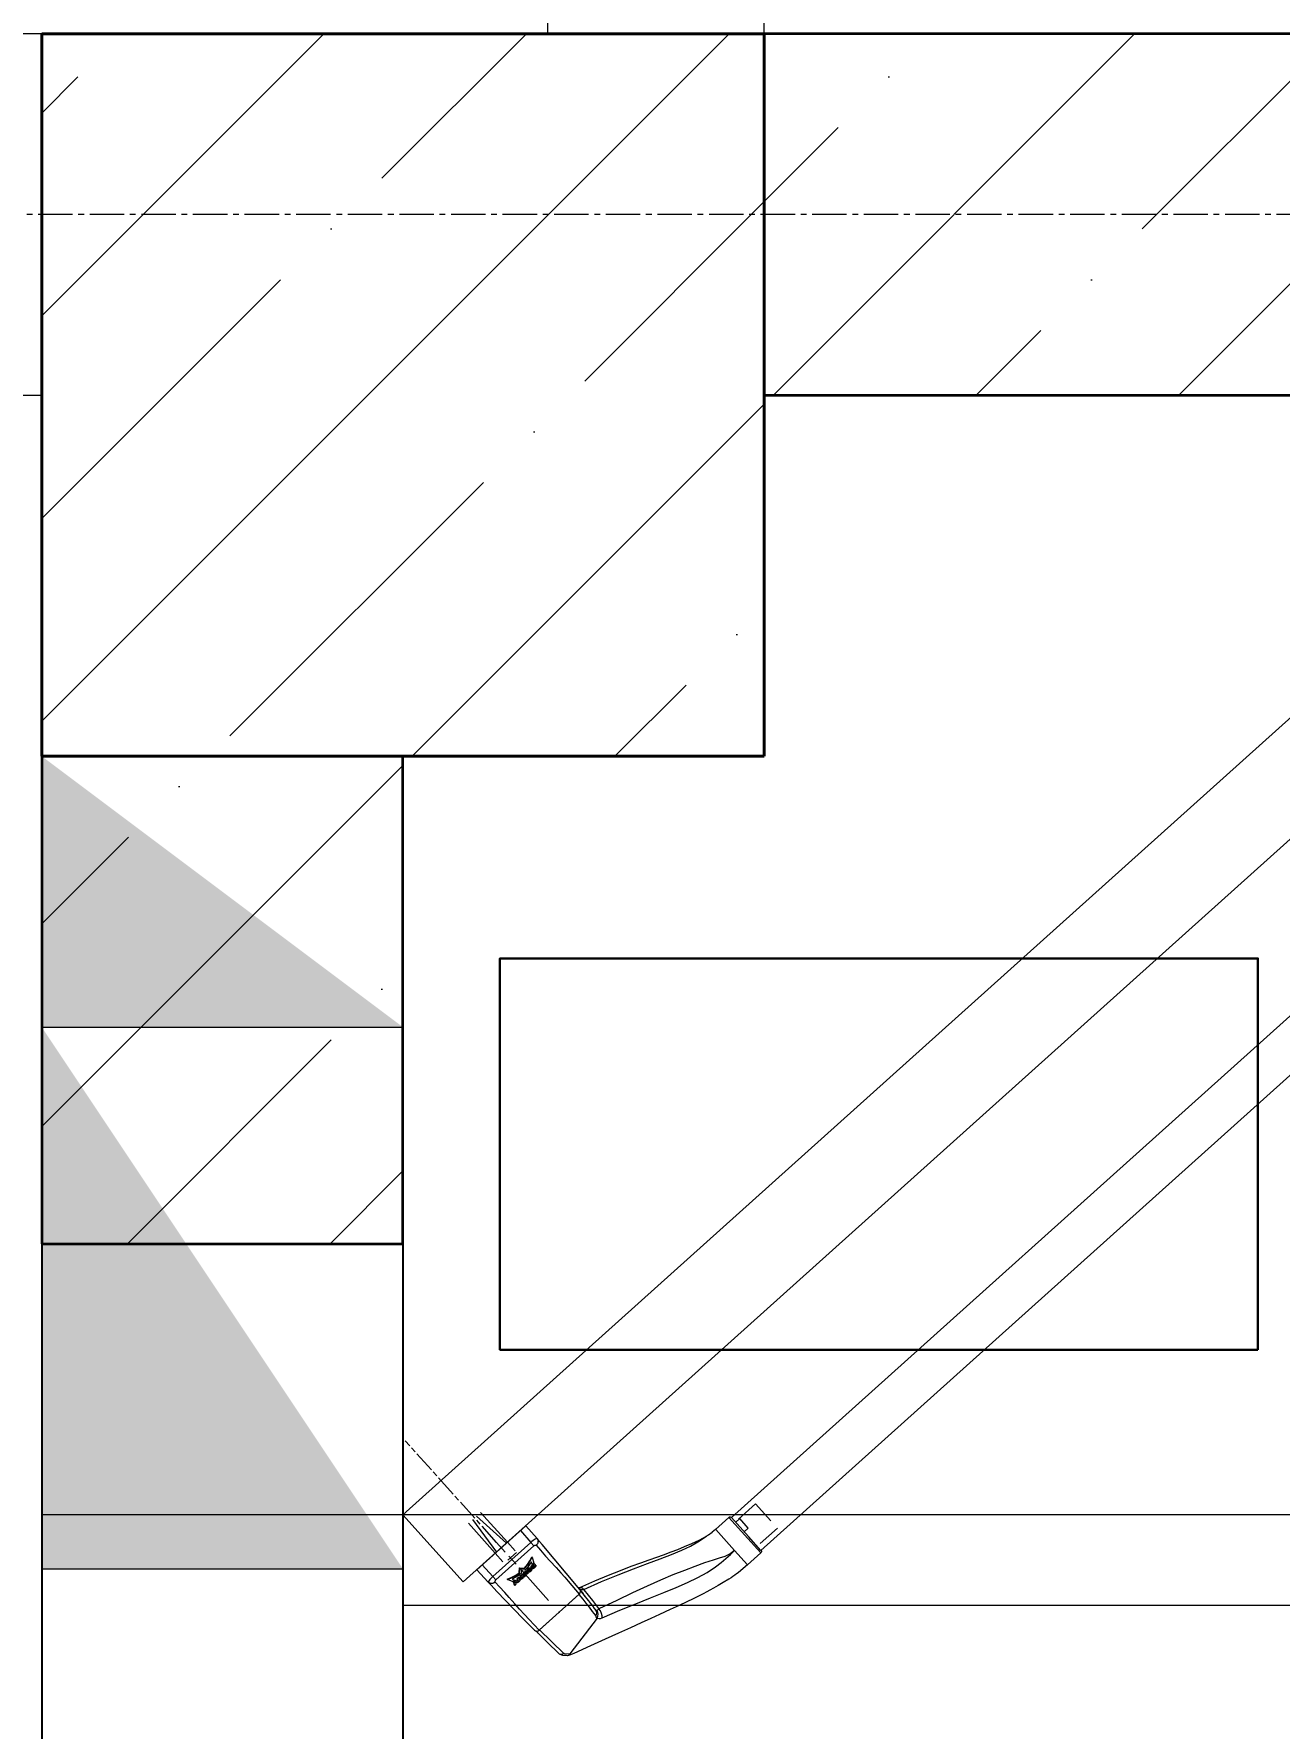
# Model space of a CAD drawing. Header units: millimetres. Extents: x -231292 to 573618, y -153144 to 564035.
# Drawn here: x 112424 to 113114, y 441564 to 442502 of the extents above; entities that cross this region are included whole.
import ezdxf
from ezdxf import colors
from ezdxf.entities.mleader import LeaderData, LeaderLine
from ezdxf.math import Vec2, Vec3

# ---------------------------------------------------------------- set-up
doc = ezdxf.new("R2010")
doc.units = ezdxf.units.MM
for name, pattern in [('CENTER2', [28.575, 19.05, -3.175, 3.175, -3.175]), ('CENTERLINE', [30, 12, -1.5, 3, -1.5, 12]), ('HIDDEN', [9.525, 6.35, -3.175]), ('HIDDEN2', [4.7625, 3.175, -1.5875])]:
    doc.linetypes.add(name, pattern=pattern)
doc.layers.get('0').update_dxf_attribs({"color": 250})
for name, color, linetype, lineweight in [('АР_Двери_витраж', 250, 'Continuous', 9), ('АР_Двери_внутренние_антипаника', 250, 'Continuous', 0), ('АР_Колонны', 250, 'Continuous', 35), ('АР_Стены ЖБ', 250, 'Continuous', 35), ('АР_Стены кирпич', 250, 'Continuous', 20), ('АР_Стены ПЕНОблок', 250, 'Continuous', 20), ('АР_Штриховка', 250, 'Continuous', 0), ('Витражные конструкции', 252, 'Continuous', 15), ('ОВ_Отопление', 250, 'Continuous', 0), ('РД_Оси_100', 250, 'Continuous', 0), ('СС_Отверстия', 250, 'Continuous', 9)]:
    doc.layers.add(name, color=color, linetype=linetype, lineweight=lineweight)
doc.layers.add('АР_Делит', color=250, linetype='Continuous', lineweight=0, plot=False)
doc.layers.add('МАГНИТЫ', color=7, linetype='Continuous', lineweight=30, true_color=0xd100d1)
doc.layers.add('РД_Витраж_вн', color=250, linetype='Continuous')
doc.styles.add('style1', font='ARIALN.TTF')

# ---------------------------------------------------------------- blocks, each defined once
blk = doc.blocks.new('_DotSmall')
at = {"color": 0, "linetype": 'ByBlock', "const_width": 0.5}
blk.add_lwpolyline([(-0.0625, 0, 1), (0.0625, 0, 1)], format="xyb", close=True, dxfattribs=at)
blk = doc.blocks.new('UUNEW01NEW00')
at = {"layer": 'АР_Двери_внутренние_антипаника', "color": 40, "linetype": 'Continuous'}
for p, q in [((-9.12, 23.97), (9.12, 23.97)), ((-9.07, 19.28), (-9.12, 23.97)), ((9.12, 23.97), (9.07, 19.28)), ((-9.05, 18.23), (-9.07, 19.28)), ((-9.03, 17.12), (-9.05, 18.23)), ((-8.45, 1.55), (-9.03, 17.12)), ((-8.8, 1.31), (-13.17, -0.12)), ((-8.45, 1.55), (-8.8, 1.31)), ((8.32, 0.49), (8.04, -3.92)), ((-23.32, -3.88), (-25.93, -4.93)), ((-20.37, -2.73), (-23.32, -3.88)), ((-17.01, -1.48), (-20.37, -2.73)), ((-13.17, -0.12), (-17.01, -1.48)), ((8.04, -3.92), (7.71, -8.57)), ((-36.07, -9.02), (-37.96, -9.71)), ((-34.25, -8.32), (-36.07, -9.02)), ((-32.12, -7.47), (-34.25, -8.32)), ((-30.3, -6.72), (-32.12, -7.47)), ((-28.24, -5.88), (-30.3, -6.72)), ((-25.93, -4.93), (-28.24, -5.88)), ((7.29, -9.64), (7.62, -8.87)), ((7.62, -8.87), (7.67, -8.72)), ((7.67, -8.72), (7.71, -8.57)), ((-53, -19.47), (-53, -12.36)), ((-47.5, -11.86), (-52.5, -11.86)), ((-47.5, -11.87), (-46.28, -11.81)), ((-45.08, -11.67), (-46.28, -11.81)), ((-44.35, -11.54), (-45.08, -11.67)), ((-42.2, -11.05), (-44.43, -11.56)), ((-40.03, -10.41), (-42.2, -11.05)), ((-37.96, -9.71), (-40.03, -10.41)), ((-4.47, -14.09), (-0.17, -12.73)), ((-0.17, -12.73), (4.59, -11.21)), ((4.59, -11.21), (5.55, -10.9)), ((5.55, -10.9), (6.38, -10.48)), ((6.38, -10.48), (7.29, -9.64)), ((-20.24, -19.06), (-17.73, -18.28)), ((-17.73, -18.28), (-14.92, -17.4)), ((-14.92, -17.4), (-11.81, -16.42)), ((-11.81, -16.42), (-8.33, -15.32)), ((-8.33, -15.32), (-4.47, -14.09)), ((-53, -24.6), (-53, -19.47)), ((-36.23, -23.62), (-35.09, -23.34)), ((-35.09, -23.34), (-34.16, -23.11)), ((-34.16, -23.11), (-33.06, -22.83)), ((-33.06, -22.83), (-31.67, -22.45)), ((-31.67, -22.45), (-30.09, -22.01)), ((-30.09, -22.01), (-28.19, -21.47)), ((-28.19, -21.47), (-25.96, -20.81)), ((-25.96, -20.81), (-23.32, -20.01)), ((-23.32, -20.01), (-20.24, -19.06)), ((-52.5, -25.1), (-47.5, -25.1)), ((-47.5, -25.09), (-45.11, -25.02)), ((-45.11, -25.02), (-44.13, -24.95)), ((-44.13, -24.95), (-43.58, -24.9)), ((-43.58, -24.9), (-43.02, -24.84)), ((-43.02, -24.84), (-42.41, -24.76)), ((-42.41, -24.76), (-41.77, -24.68)), ((-41.77, -24.68), (-41.09, -24.58)), ((-41.09, -24.58), (-39.25, -24.26)), ((-39.25, -24.26), (-37.63, -23.93)), ((-37.63, -23.93), (-36.23, -23.62))]:
    blk.add_line(p, q, dxfattribs=at)
at = {"layer": 'АР_Двери_внутренние_антипаника', "color": 1, "linetype": 'Continuous'}
for p, q in [((-7.13, 23.97), (-7.07, 19.61)), ((7.07, 19.61), (7.13, 23.97)), ((-9.07, 19.28), (-8.93, 19.39)), ((-9.07, 19.28), (-8.96, 18.82)), ((-8.96, 18.82), (-8.82, 18.6)), ((-8.93, 19.39), (-8.52, 19.49)), ((-8.52, 19.49), (-8.21, 19.54)), ((-8.21, 19.54), (-7.85, 19.57)), ((-7.85, 19.57), (-7.47, 19.6)), ((-7.47, 19.6), (-7.07, 19.61)), ((-7.07, 19.61), (7.07, 19.61)), ((-7.07, 19.61), (-7.07, 18.35)), ((7.07, 19.61), (7.07, 18.35)), ((7.07, 19.61), (7.47, 19.6)), ((7.47, 19.6), (7.85, 19.57)), ((7.85, 19.57), (8.21, 19.54)), ((8.21, 19.54), (8.53, 19.49)), ((8.53, 19.49), (8.93, 19.39)), ((8.82, 18.6), (8.96, 18.82)), ((8.93, 19.39), (9.07, 19.28)), ((8.96, 18.82), (9.07, 19.28)), ((-8.82, 18.6), (-8.63, 18.4)), ((-8.63, 18.4), (-8.4, 18.24)), ((-8.4, 18.24), (-8.14, 18.13)), ((-8.14, 18.13), (-7.61, 18.04)), ((-7.57, 18.16), (-7.61, 18.04)), ((-7.61, 18.04), (-7.59, 16.21)), ((-7.59, 16.21), (-7.59, 14.07)), ((-7.45, 18.26), (-7.57, 18.16)), ((-7.37, 18.3), (-7.45, 18.26)), ((-7.28, 18.32), (-7.37, 18.3)), ((-7.18, 18.34), (-7.28, 18.32)), ((-7.07, 18.35), (-7.18, 18.34)), ((7.07, 18.35), (-7.07, 18.35)), ((-3.49, 16), (-4.59, 16.43)), ((-4.59, 16.43), (-4.59, 16.31)), ((-3.49, 15.88), (-4.59, 16.31)), ((-4.59, 16.31), (-3.82, 14.76)), ((-3.82, 14.76), (-3.25, 14.76)), ((-3.02, 14.7), (-3.79, 14.7)), ((-3.79, 14.7), (-3.79, 14.58)), ((-3.02, 14.58), (-3.79, 14.58)), ((-3.79, 14.58), (-3.79, 13.71)), ((-3.25, 14.76), (-3.62, 15.51)), ((-3.62, 15.51), (-2.7, 15.27)), ((-3.25, 14.88), (-3.56, 15.49)), ((-2.27, 15.69), (-3.49, 16)), ((-2.27, 15.58), (-3.49, 15.88)), ((-3.07, 14.4), (-3.42, 14.4)), ((-3.42, 14.4), (-3.42, 13.89)), ((-3.25, 14.88), (-3.25, 14.76)), ((-3.03, 14.4), (-3.07, 14.4)), ((-2.99, 14.39), (-3.03, 14.4)), ((-3.02, 14.7), (-3.02, 14.58)), ((-2.93, 14.69), (-3.02, 14.7)), ((-2.93, 14.58), (-3.02, 14.58)), ((-2.96, 14.38), (-2.99, 14.39)), ((-2.93, 14.37), (-2.96, 14.38)), ((-2.85, 14.68), (-2.93, 14.69)), ((-2.85, 14.56), (-2.93, 14.58)), ((-2.9, 14.35), (-2.93, 14.37)), ((-2.88, 14.33), (-2.9, 14.35)), ((-2.89, 14.06), (-2.88, 14.08)), ((-2.87, 14.31), (-2.88, 14.33)), ((-2.88, 14.08), (-2.87, 14.1)), ((-2.87, 14.28), (-2.87, 14.31)), ((-2.87, 14), (-2.87, 14.28)), ((-2.87, 14.12), (-2.87, 14)), ((-2.87, 14.1), (-2.87, 14.12)), ((-2.78, 14.66), (-2.85, 14.68)), ((-2.78, 14.54), (-2.85, 14.56)), ((-2.71, 14.63), (-2.78, 14.66)), ((-2.71, 14.52), (-2.78, 14.54)), ((-2.65, 14.6), (-2.71, 14.63)), ((-2.65, 14.48), (-2.71, 14.52)), ((-2.7, 15.27), (-1.73, 15.11)), ((-2.6, 14.56), (-2.65, 14.6)), ((-2.6, 14.44), (-2.65, 14.48)), ((-2.57, 14.51), (-2.6, 14.56)), ((-2.57, 14.4), (-2.6, 14.44)), ((-2.54, 14.47), (-2.57, 14.51)), ((-2.54, 14.35), (-2.57, 14.4)), ((-2.54, 14.42), (-2.54, 14.47)), ((-2.54, 14.42), (-2.54, 14.3)), ((-2.54, 14.3), (-2.54, 14.35)), ((-2.54, 13.98), (-2.54, 14.3)), ((-2.27, 14.47), (-2.28, 14.42)), ((-2.28, 14.42), (-2.28, 14.3)), ((-2.27, 14.36), (-2.28, 14.3)), ((-2.28, 14.3), (-2.28, 13.98)), ((-0.97, 15.52), (-2.27, 15.69)), ((-0.97, 15.4), (-2.27, 15.58)), ((-2.24, 14.52), (-2.27, 14.47)), ((-2.24, 14.41), (-2.27, 14.36)), ((-2.2, 14.57), (-2.24, 14.52)), ((-2.2, 14.46), (-2.24, 14.41)), ((-2.14, 14.61), (-2.2, 14.57)), ((-2.14, 14.5), (-2.2, 14.46)), ((-2.07, 14.65), (-2.14, 14.61)), ((-2.07, 14.53), (-2.14, 14.5)), ((-1.98, 14.67), (-2.07, 14.65)), ((-1.98, 14.56), (-2.07, 14.53)), ((-1.89, 14.69), (-1.98, 14.67)), ((-1.89, 14.57), (-1.98, 14.56)), ((-1.89, 14.32), (-1.9, 14.3)), ((-1.9, 14.3), (-1.9, 14.28)), ((-1.9, 14.28), (-1.9, 14)), ((-1.9, 14.12), (-1.9, 14.1)), ((-1.9, 14.1), (-1.88, 14.07)), ((-1.8, 14.7), (-1.89, 14.69)), ((-1.8, 14.58), (-1.89, 14.57)), ((-1.87, 14.34), (-1.89, 14.32)), ((-1.88, 14.07), (-1.87, 14.05)), ((-1.85, 14.36), (-1.87, 14.34)), ((-1.83, 14.37), (-1.85, 14.36)), ((-1.8, 14.38), (-1.83, 14.37)), ((-1.8, 14.7), (-1.8, 14.58)), ((-1.51, 14.7), (-1.8, 14.7)), ((-1.51, 14.58), (-1.8, 14.58)), ((-1.77, 14.39), (-1.8, 14.38)), ((-1.73, 14.4), (-1.77, 14.39)), ((-1.73, 15.11), (-0.73, 15.02)), ((-1.7, 14.4), (-1.73, 14.4)), ((-1.61, 14.4), (-1.7, 14.4)), ((-1.57, 14.4), (-1.61, 14.4)), ((-1.53, 14.39), (-1.57, 14.4)), ((-1.49, 14.38), (-1.53, 14.39)), ((-1.51, 14.7), (-1.51, 14.58)), ((-1.42, 14.69), (-1.51, 14.7)), ((-1.42, 14.58), (-1.51, 14.58)), ((-1.46, 14.37), (-1.49, 14.38)), ((-1.44, 14.35), (-1.46, 14.37)), ((-1.42, 14.33), (-1.44, 14.35)), ((-1.43, 14.06), (-1.42, 14.08)), ((-1.34, 14.68), (-1.42, 14.69)), ((-1.34, 14.56), (-1.42, 14.58)), ((-1.41, 14.31), (-1.42, 14.33)), ((-1.42, 14.08), (-1.41, 14.1)), ((-1.41, 14.28), (-1.41, 14.31)), ((-1.41, 14), (-1.41, 14.28)), ((-1.41, 14.12), (-1.41, 14)), ((-1.41, 14.1), (-1.41, 14.12)), ((-1.27, 14.66), (-1.34, 14.68)), ((-1.27, 14.54), (-1.34, 14.56)), ((-1.2, 14.63), (-1.27, 14.66)), ((-1.2, 14.52), (-1.27, 14.54)), ((-1.14, 14.6), (-1.2, 14.63)), ((-1.14, 14.48), (-1.2, 14.52)), ((-1.09, 14.56), (-1.14, 14.6)), ((-1.09, 14.44), (-1.14, 14.48)), ((-1.05, 14.51), (-1.09, 14.56)), ((-1.05, 14.4), (-1.09, 14.44)), ((-1.03, 14.47), (-1.05, 14.51)), ((-1.03, 14.35), (-1.05, 14.4)), ((-1.03, 14.42), (-1.03, 14.47)), ((-1.03, 14.42), (-1.03, 14.3)), ((-1.03, 14.3), (-1.03, 14.35)), ((-1.03, 13.98), (-1.03, 14.3)), ((0, 16.49), (-0.97, 15.52)), ((0, 16.38), (-0.97, 15.4)), ((-0.97, 15.52), (-0.97, 15.4)), ((0, 14.7), (-0.77, 14.7)), ((-0.77, 14.7), (-0.77, 14.58)), ((0, 14.58), (-0.77, 14.58)), ((-0.77, 14.58), (-0.77, 13.71)), ((-0.73, 15.02), (0, 15.75)), ((-0.12, 14.42), (-0.44, 14.42)), ((-0.44, 14.42), (-0.44, 14.2)), ((-0.44, 14.32), (-0.12, 14.32)), ((-0.44, 14.2), (-0.12, 14.2)), ((-0.09, 14.42), (-0.12, 14.42)), ((-0.12, 14.32), (-0.12, 14.2)), ((-0.12, 14.32), (-0.09, 14.32)), ((-0.12, 14.2), (-0.09, 14.21)), ((-0.07, 14.41), (-0.09, 14.42)), ((-0.09, 14.32), (-0.06, 14.33)), ((-0.09, 14.21), (-0.06, 14.21)), ((-0.04, 14.41), (-0.07, 14.41)), ((-0.06, 14.33), (-0.03, 14.33)), ((-0.06, 14.21), (-0.03, 14.22)), ((-0.02, 14.4), (-0.04, 14.41)), ((-0.03, 14.33), (-0.01, 14.34)), ((-0.03, 14.22), (-0.01, 14.23)), ((0, 14.39), (-0.02, 14.4)), ((-0.01, 14.34), (0.01, 14.36)), ((-0.01, 14.23), (0.01, 14.24)), ((0, 16.49), (0, 16.38)), ((0.97, 15.52), (0, 16.49)), ((0.97, 15.4), (0, 16.38)), ((0, 15.75), (0.73, 15.02)), ((0, 14.7), (0, 14.58)), ((0.08, 14.69), (0, 14.7)), ((0.08, 14.58), (0, 14.58)), ((0.01, 14.38), (0, 14.39)), ((0.02, 14.36), (0.01, 14.38)), ((0.01, 14.36), (0.02, 14.37)), ((0.01, 14.24), (0.02, 14.26)), ((0.03, 14.35), (0.02, 14.36)), ((0.02, 14.26), (0.03, 14.27)), ((0.03, 14.33), (0.03, 14.35)), ((0.03, 14.33), (0.03, 14.29)), ((0.03, 14.29), (0.03, 14.33)), ((0.03, 14.27), (0.03, 14.29)), ((0.16, 14.68), (0.08, 14.69)), ((0.16, 14.56), (0.08, 14.58)), ((0.23, 14.66), (0.16, 14.68)), ((0.23, 14.54), (0.16, 14.56)), ((0.18, 14.09), (0.25, 14.11)), ((0.48, 13.71), (0.18, 14.09)), ((0.3, 14.63), (0.23, 14.66)), ((0.3, 14.52), (0.23, 14.54)), ((0.25, 14.11), (0.32, 14.14)), ((0.48, 13.82), (0.25, 14.11)), ((0.35, 14.6), (0.3, 14.63)), ((0.35, 14.48), (0.3, 14.52)), ((0.32, 14.14), (0.37, 14.18)), ((0.4, 14.56), (0.35, 14.6)), ((0.4, 14.44), (0.35, 14.48)), ((0.37, 14.18), (0.41, 14.22)), ((0.43, 14.51), (0.4, 14.56)), ((0.43, 14.4), (0.4, 14.44)), ((0.41, 14.22), (0.43, 14.26)), ((0.44, 14.47), (0.43, 14.51)), ((0.44, 14.35), (0.43, 14.4)), ((0.43, 14.26), (0.45, 14.31)), ((0.45, 14.44), (0.44, 14.47)), ((0.45, 14.31), (0.44, 14.35)), ((0.73, 15.02), (1.73, 15.11)), ((0.75, 14.7), (0.75, 14.58)), ((1.38, 14.7), (0.75, 14.7)), ((1.38, 14.58), (0.75, 14.58)), ((0.75, 14.58), (0.75, 13.71)), ((2.27, 15.69), (0.97, 15.52)), ((2.27, 15.58), (0.97, 15.4)), ((0.97, 15.52), (0.97, 15.4)), ((1.11, 13.71), (1.11, 14.3)), ((1.11, 14.3), (1.24, 14.3)), ((1.24, 14.3), (1.48, 13.71)), ((1.38, 14.7), (1.38, 14.58)), ((1.57, 14.21), (1.38, 14.7)), ((1.57, 14.09), (1.38, 14.58)), ((1.57, 14.21), (1.57, 14.09)), ((1.71, 14.21), (1.57, 14.21)), ((1.71, 14.09), (1.57, 14.09)), ((1.9, 14.7), (1.71, 14.21)), ((1.9, 14.58), (1.71, 14.09)), ((1.71, 14.21), (1.71, 14.09)), ((1.73, 15.11), (2.7, 15.27)), ((1.8, 13.71), (2.04, 14.3)), ((1.9, 14.7), (1.9, 14.58)), ((2.53, 14.7), (1.9, 14.7)), ((2.53, 14.58), (1.9, 14.58)), ((2.04, 14.3), (2.17, 14.3)), ((2.17, 14.3), (2.17, 13.71)), ((3.49, 16), (2.27, 15.69)), ((3.49, 15.88), (2.27, 15.58)), ((2.53, 14.7), (2.53, 14.58)), ((2.53, 13.71), (2.53, 14.58)), ((2.7, 15.27), (3.62, 15.51)), ((3.1, 14.7), (2.74, 13.82)), ((3.1, 14.58), (2.74, 13.71)), ((3.1, 14.7), (3.1, 14.58)), ((3.86, 14.7), (3.1, 14.7)), ((3.86, 14.58), (3.1, 14.58)), ((3.62, 15.51), (3.25, 14.76)), ((3.56, 15.49), (3.25, 14.88)), ((3.25, 14.88), (3.25, 14.76)), ((3.25, 14.76), (3.82, 14.76)), ((3.36, 14.35), (3.25, 14.02)), ((3.29, 14.13), (3.68, 14.13)), ((3.61, 14.35), (3.36, 14.35)), ((4.59, 16.43), (3.49, 16)), ((4.59, 16.31), (3.49, 15.88)), ((3.71, 14.02), (3.61, 14.35)), ((3.82, 14.76), (4.59, 16.31)), ((3.86, 14.7), (3.86, 14.58)), ((4.22, 13.82), (3.86, 14.7)), ((4.22, 13.71), (3.86, 14.58)), ((4.59, 16.43), (4.59, 16.31)), ((7.18, 18.34), (7.07, 18.35)), ((7.28, 18.32), (7.18, 18.34)), ((7.45, 18.26), (7.28, 18.32)), ((7.57, 18.16), (7.45, 18.26)), ((7.61, 18.04), (7.57, 18.16)), ((7.59, 16.24), (7.61, 18.04)), ((7.59, 14.15), (7.59, 16.24)), ((7.59, 12.27), (7.59, 14.15)), ((7.61, 18.04), (8.14, 18.13)), ((8.14, 18.13), (8.4, 18.24)), ((8.4, 18.24), (8.63, 18.4)), ((8.63, 18.4), (8.82, 18.6)), ((-7.59, 12.15), (-7.6, 9.79)), ((-7.6, 9.79), (-7.6, 7.8)), ((-7.59, 14.07), (-7.59, 12.15)), ((-3.79, 13.71), (-3.02, 13.71)), ((-3.42, 14), (-3.07, 14)), ((-3.42, 13.89), (-3.07, 13.89)), ((-3.07, 14), (-3.07, 13.89)), ((-3.07, 14), (-3.03, 14)), ((-3.07, 13.89), (-3.03, 13.89)), ((-3.03, 14), (-3, 14.01)), ((-3.03, 13.89), (-3, 13.89)), ((-3.02, 13.71), (-2.92, 13.71)), ((-3, 14.01), (-2.97, 14.02)), ((-3, 13.89), (-2.97, 13.9)), ((-2.97, 14.02), (-2.94, 14.03)), ((-2.97, 13.9), (-2.94, 13.91)), ((-2.94, 14.03), (-2.91, 14.04)), ((-2.94, 13.91), (-2.91, 13.93)), ((-2.92, 13.71), (-2.83, 13.73)), ((-2.91, 14.04), (-2.89, 14.06)), ((-2.91, 13.93), (-2.89, 13.94)), ((-2.89, 13.94), (-2.88, 13.96)), ((-2.88, 13.96), (-2.87, 13.98)), ((-2.87, 13.98), (-2.87, 14)), ((-2.83, 13.73), (-2.75, 13.75)), ((-2.75, 13.75), (-2.68, 13.79)), ((-2.68, 13.79), (-2.62, 13.83)), ((-2.62, 13.83), (-2.57, 13.88)), ((-2.57, 13.88), (-2.55, 13.93)), ((-2.55, 13.93), (-2.54, 13.98)), ((-2.28, 13.98), (-2.27, 13.94)), ((-2.27, 13.94), (-2.25, 13.89)), ((-2.25, 13.89), (-2.22, 13.85)), ((-2.22, 13.85), (-2.17, 13.81)), ((-2.17, 13.81), (-2.11, 13.77)), ((-2.11, 13.77), (-2.04, 13.74)), ((-2.04, 13.74), (-1.96, 13.72)), ((-1.96, 13.72), (-1.88, 13.71)), ((-1.9, 14), (-1.9, 13.98)), ((-1.9, 13.98), (-1.88, 13.96)), ((-1.88, 13.96), (-1.87, 13.94)), ((-1.88, 13.71), (-1.8, 13.71)), ((-1.87, 14.05), (-1.84, 14.04)), ((-1.87, 13.94), (-1.84, 13.92)), ((-1.84, 14.04), (-1.81, 14.02)), ((-1.84, 13.92), (-1.81, 13.91)), ((-1.81, 14.02), (-1.78, 14.01)), ((-1.81, 13.91), (-1.78, 13.9)), ((-1.8, 13.71), (-1.51, 13.71)), ((-1.78, 14.01), (-1.74, 14)), ((-1.78, 13.9), (-1.74, 13.89)), ((-1.74, 14), (-1.7, 14)), ((-1.74, 13.89), (-1.7, 13.89)), ((-1.7, 14), (-1.7, 13.89)), ((-1.7, 14), (-1.61, 14)), ((-1.7, 13.89), (-1.61, 13.89)), ((-1.61, 14), (-1.61, 13.89)), ((-1.61, 14), (-1.57, 14)), ((-1.61, 13.89), (-1.57, 13.89)), ((-1.57, 14), (-1.54, 14.01)), ((-1.57, 13.89), (-1.54, 13.89)), ((-1.54, 14.01), (-1.51, 14.02)), ((-1.54, 13.89), (-1.51, 13.9)), ((-1.51, 14.02), (-1.48, 14.03)), ((-1.51, 13.9), (-1.48, 13.91)), ((-1.51, 13.71), (-1.41, 13.71)), ((-1.48, 14.03), (-1.45, 14.04)), ((-1.48, 13.91), (-1.45, 13.93)), ((-1.45, 14.04), (-1.43, 14.06)), ((-1.45, 13.93), (-1.43, 13.94)), ((-1.43, 13.94), (-1.42, 13.96)), ((-1.42, 13.96), (-1.41, 13.98)), ((-1.41, 13.98), (-1.41, 14)), ((-1.41, 13.71), (-1.32, 13.73)), ((-1.32, 13.73), (-1.24, 13.75)), ((-1.24, 13.75), (-1.17, 13.79)), ((-1.17, 13.79), (-1.11, 13.83)), ((-1.11, 13.83), (-1.06, 13.88)), ((-1.06, 13.88), (-1.03, 13.93)), ((-1.03, 13.93), (-1.03, 13.98)), ((-0.77, 13.71), (-0.44, 13.71)), ((-0.44, 14.07), (-0.21, 14.07)), ((-0.44, 13.71), (-0.44, 14.07)), ((-0.21, 14.07), (0.04, 13.71)), ((0.04, 13.71), (0.48, 13.71)), ((0.48, 13.82), (0.48, 13.71)), ((0.75, 13.71), (1.11, 13.71)), ((1.48, 13.71), (1.8, 13.71)), ((2.17, 13.71), (2.53, 13.71)), ((2.74, 13.82), (2.74, 13.71)), ((2.74, 13.71), (3.16, 13.71)), ((3.16, 13.71), (3.2, 13.86)), ((3.2, 13.86), (3.76, 13.86)), ((3.25, 14.02), (3.71, 14.02)), ((3.76, 13.86), (3.81, 13.71)), ((3.81, 13.71), (4.22, 13.71)), ((4.22, 13.82), (4.22, 13.71)), ((7.6, 9.93), (7.59, 12.27)), ((7.6, 7.96), (7.6, 9.93)), ((-7.6, 7.8), (-7.59, 6.17)), ((-7.59, 6.17), (-7.58, 4.72)), ((-7.58, 4.72), (-7.54, 3.16)), ((7.56, 4.02), (7.59, 5.9)), ((7.59, 5.9), (7.6, 7.96)), ((-9.27, 0.17), (-14.41, -1.53)), ((-9.21, 0.78), (-9.27, 0.17)), ((-9.16, 0.22), (-9.27, 0.17)), ((-9.26, -0.05), (-9.27, 0.17)), ((-9.11, 1.03), (-9.21, 0.78)), ((-8.86, 0.54), (-9.16, 0.22)), ((-8.97, 1.21), (-9.11, 1.03)), ((-8.8, 1.31), (-8.97, 1.21)), ((-8.7, 0.79), (-8.86, 0.54)), ((-8.63, 0.89), (-8.7, 0.79)), ((-8.57, 0.97), (-8.63, 0.89)), ((-8.52, 1.04), (-8.57, 0.97)), ((-8.44, 1.35), (-8.52, 1.04)), ((-8.42, 0.83), (-8.45, 1.53)), ((-8.45, 1.41), (-8.39, 0.41)), ((-8.33, 0.51), (-8.42, 0.83)), ((-8.39, 0.41), (-8.35, -0.35)), ((-8.39, 0.41), (-8.31, 0.41)), ((-8.11, 0.24), (-8.33, 0.51)), ((-7.79, 0.06), (-8.11, 0.24)), ((-7.42, 0), (-7.79, 0.06)), ((-7.54, 3.16), (-7.49, 1.6)), ((-7.53, 0.02), (-7.51, 0.01)), ((-7.51, 0.01), (-7.34, 0)), ((-7.49, 1.6), (-7.42, 0)), ((-7.42, 0), (7.42, 0)), ((-7.34, 0), (7.34, 0)), ((6.72, -9.36), (7.34, 0)), ((7.42, 0), (7.51, 2.03)), ((7.79, 0.06), (7.42, 0)), ((7.51, 2.03), (7.56, 4.02)), ((8.11, 0.24), (7.79, 0.06)), ((8.33, 0.51), (8.11, 0.24)), ((8.42, 0.83), (8.33, 0.51)), ((-19.08, -3.2), (-23.31, -4.82)), ((-14.41, -1.53), (-19.08, -3.2)), ((-9.04, -3.8), (-9.26, -0.05)), ((-8.84, -6.61), (-9.04, -3.8)), ((-8.35, -0.35), (-8.32, -0.87)), ((-8.32, -0.87), (-8.31, -1.13)), ((-8.31, -1.13), (-8.31, -1.11)), ((-8.31, -1.15), (-8.22, -1.15)), ((-8.22, -1.15), (-8.22, -1.24)), ((-8.22, -1.24), (-8.2, -1.51)), ((-8.2, -1.51), (-8.2, -1.49)), ((-7.34, 0), (-7.24, -1.67)), ((-7.24, -1.67), (-7.15, -3.11)), ((-7.15, -3.11), (-7.06, -4.54)), ((-7.06, -4.54), (-6.96, -5.97)), ((8.26, -0.44), (8.27, -0.27)), ((-33.82, -8.92), (-36.69, -9.91)), ((-30.65, -7.71), (-33.82, -8.92)), ((-27.16, -6.34), (-30.65, -7.71)), ((-23.31, -4.82), (-27.16, -6.34)), ((-18.69, -9.6), (-14, -8.22)), ((-14, -8.22), (-8.84, -6.64)), ((-7.78, -9.13), (-12.83, -10.8)), ((-8.84, -6.64), (-8.84, -6.61)), ((-8.84, -6.64), (-8.72, -6.63)), ((-8.75, -7.33), (-8.84, -6.64)), ((-8.51, -8.08), (-8.75, -7.33)), ((-8.72, -6.63), (-8.61, -6.64)), ((-8.61, -6.64), (-8.4, -6.68)), ((-8.16, -8.72), (-8.51, -8.08)), ((-8.4, -6.68), (-8.15, -6.7)), ((-7.78, -9.13), (-8.16, -8.72)), ((-8.15, -6.7), (-8.08, -6.66)), ((-8.08, -6.66), (-8.03, -6.62)), ((-7.96, -7.14), (-8.08, -6.66)), ((-8.03, -6.62), (-7.99, -6.61)), ((-7.99, -6.61), (-7.91, -6.64)), ((-7.65, -7.63), (-7.96, -7.14)), ((-7.91, -6.64), (-7.86, -6.66)), ((-7.77, -6.91), (-7.86, -6.61)), ((-7.86, -6.66), (-7.86, -6.61)), ((-7.37, -8.94), (-7.78, -9.13)), ((-7.54, -7.18), (-7.77, -6.91)), ((-7.2, -8.01), (-7.65, -7.63)), ((-7.22, -7.36), (-7.54, -7.18)), ((-7.09, -8.7), (-7.37, -8.94)), ((-6.86, -7.41), (-7.22, -7.36)), ((-6.71, -8.21), (-7.2, -8.01)), ((-6.71, -8.21), (-7.09, -8.7)), ((-6.96, -5.97), (-6.86, -7.41)), ((-6.86, -7.41), (-6.84, -7.49)), ((-6.84, -7.49), (-6.82, -7.54)), ((-6.82, -7.54), (-6.81, -7.56)), ((-6.81, -7.56), (-6.8, -7.58)), ((-6.8, -7.58), (-6.8, -7.58)), ((-6.8, -7.58), (-6.8, -7.59)), ((-6.8, -7.59), (-6.79, -7.59)), ((-6.79, -7.59), (-6.79, -7.59)), ((-6.79, -7.59), (-6.79, -7.59)), ((-6.79, -7.59), (-6.79, -7.59)), ((-6.79, -7.59), (-6.79, -7.59)), ((-6.79, -7.59), (-6.79, -7.59)), ((-6.79, -7.59), (-6.79, -7.59)), ((-6.79, -7.59), (-6.79, -7.59)), ((-6.79, -7.59), (-6.79, -7.59)), ((-6.79, -7.59), (-6.79, -7.59)), ((-6.79, -7.59), (-6.68, -7.79)), ((-6.65, -8.12), (-6.71, -8.21)), ((-6.71, -8.21), (5.56, -10.56)), ((-6.68, -7.79), (-6.63, -8.02)), ((-6.63, -8.02), (-6.65, -8.12)), ((6.6, -9.68), (6.72, -9.36)), ((6.72, -9.36), (7.07, -9.31)), ((7.07, -9.31), (7.4, -9.14)), ((7.4, -9.14), (7.62, -8.87)), ((-52.5, -11.88), (-52.5, -19.76)), ((-47.5, -11.89), (-47.5, -11.94)), ((-47.5, -11.94), (-47.5, -19.76)), ((-43.09, -11.39), (-44.53, -11.6)), ((-41.55, -11.15), (-43.09, -11.39)), ((-39.27, -10.66), (-41.55, -11.15)), ((-36.69, -9.91), (-39.27, -10.66)), ((-33.51, -14.54), (-30.32, -13.37)), ((-30.32, -13.37), (-26.81, -12.13)), ((-26.81, -12.13), (-22.94, -10.88)), ((-21.42, -13.94), (-25.17, -15.33)), ((-22.94, -10.88), (-18.69, -9.6)), ((-17.34, -12.42), (-21.42, -13.94)), ((-12.83, -10.8), (-17.34, -12.42)), ((5.56, -10.56), (6.3, -10.02)), ((5.56, -10.56), (5.96, -10.63)), ((5.96, -10.63), (6.34, -10.51)), ((6.3, -10.02), (6.6, -9.68)), ((6.34, -10.51), (6.37, -10.47)), ((-44.46, -19.16), (-42.95, -18.49)), ((-42.95, -18.49), (-41.35, -17.75)), ((-41.35, -17.75), (-39.01, -16.72)), ((-39.01, -16.72), (-36.4, -15.66)), ((-34.94, -18.52), (-37.82, -19.18)), ((-36.4, -15.66), (-33.51, -14.54)), ((-31.9, -17.63), (-34.94, -18.52)), ((-28.66, -16.56), (-31.9, -17.63)), ((-25.17, -15.33), (-28.66, -16.56)), ((-52.5, -19.76), (-52.5, -25.09)), ((-47.5, -19.76), (-45.97, -19.61)), ((-45.94, -19.76), (-47.5, -19.76)), ((-47.5, -19.76), (-47.5, -25.09)), ((-45.97, -19.61), (-44.46, -19.16)), ((-44.29, -19.76), (-45.94, -19.76)), ((-42.5, -19.72), (-44.29, -19.76)), ((-40.57, -19.58), (-42.5, -19.72)), ((-37.82, -19.18), (-40.57, -19.58)), ((-52.5, -25.09), (-47.5, -25.09))]:
    blk.add_line(p, q, dxfattribs=at)
at = {"layer": 'АР_Двери_внутренние_антипаника', "color": 1, "linetype": 'CENTERLINE'}
blk.add_line((0, 4.38), (0, 25.96), dxfattribs=at)
at = {"layer": 'АР_Двери_внутренние_антипаника', "color": 1, "linetype": 'HIDDEN'}
for p, q in [((-60.5, -14.01), (-53, -14.01)), ((-60.5, -14.01), (-60.5, -23.03)), ((-54.5, -17.64), (-54.5, -14.14)), ((-54.5, -14.14), (-53, -14.14)), ((-54.5, -17.64), (-53, -17.64)), ((-60.5, -23.03), (-53, -23.03))]:
    blk.add_line(p, q, dxfattribs=at)
at = {"layer": 'АР_Двери_внутренние_антипаника', "color": 40, "linetype": 'Continuous'}
for centre, radius, start, end in [((-490.86, 27.67), 500, 356.9219, 359.0377), ((-52.5, -12.36), 0.5, 90, 180), ((-52.5, -24.6), 0.5, 180, 270)]:
    blk.add_arc(centre, radius, start, end, dxfattribs=at)
at = {"layer": 'АР_Двери_внутренние_антипаника', "color": 1, "linetype": 'Continuous'}
blk.add_arc((490.85, 29.32), 500, 183.3082, 184.1216, dxfattribs=at)
blk.add_point((0, 0), dxfattribs=at)
blk = doc.blocks.new('*U906')
at = {"layer": 'АР_Двери_внутренние_антипаника', "color": 40, "linetype": 'Continuous'}
for p, q in [((730.79, 97.14), (106, 97.14)), ((730.79, 72.67), (106, 72.67)), ((-4.5, 0), (-4.5, -22.25)), ((4.5, 0), (4.5, -22.25))]:
    blk.add_line(p, q, dxfattribs=at)
at = {"layer": 'АР_Двери_внутренние_антипаника', "color": 1, "linetype": 'HIDDEN'}
for p, q in [((4.5, 7.5), (-4.5, 7.5)), ((-4.5, 0), (-4.5, 7.5)), ((4.5, 0), (4.5, 7.5))]:
    blk.add_line(p, q, dxfattribs=at)
at = {"layer": 'АР_Двери_внутренние_антипаника', "color": 1, "linetype": 'Continuous'}
for p, q in [((-1.43, -22.25), (-3.73, 0)), ((3.73, 0), (1.43, -22.25))]:
    blk.add_line(p, q, dxfattribs=at)
at = {"layer": 'АР_Двери_внутренние_антипаника', "color": 1, "linetype": 'CENTERLINE'}
blk.add_line((0, -3.96), (0, -79.65), dxfattribs=at)
at = {"layer": 'АР_Двери_внутренние_антипаника', "xscale": 2, "yscale": 2, "zscale": 2, "rotation": 180}
blk.add_blockref('UUNEW01NEW00', (0, 47.95), dxfattribs=at)
blk = doc.blocks.new('СОШ_2200_АР_ОСИ_М100_28.05.24')
at = {"layer": 'РД_Оси_100', "linetype": 'CENTER2'}
blk.add_line((119910, 76200), (-5954.958, 76200), dxfattribs=at)

msp = doc.modelspace()

# ---------------------------------------------------------------- hatches: boundary and pattern name
at = {"layer": 'АР_Штриховка', "linetype": 'Continuous', "lineweight": 0}
h = msp.add_hatch(dxfattribs=at)
h.set_pattern_fill('ANSI32', color=256, scale=25, style=0)
h.set_pattern_definition([(45, (50428.77, 366201.75), (-168.3798, 168.3798), []), (45, (50541.02, 366201.75), (-168.3798, 168.3798), [])])
h.paths.add_polyline_path([(112708.768, 442501.752), (112828.768, 442501.752), (112828.768, 443401.752), (112788.768, 443431.752), (112708.768, 443401.752)], flags=0)
h = msp.add_hatch(dxfattribs=at)
h.set_pattern_fill('AR-CONC', color=256, angle=-315, style=0)
h.set_pattern_definition([(95, (50428.77, 366201.75), (140.09465, 117.55338), [19.05, -209.55]), (40, (50428.77, 366201.75), (-160.01845, 110.17673), [15.24, -167.6406]), (145.45144, (50440.44, 366211.55), (-19.9238, 227.7301), [16.19, -178.09024]), (91.1842, (50392.85, 366237.67), (221.41024, 161.9534), [28.575, -314.325]), (141.63556, (50411.3, 366251.17), (-7.0866, 342.82676), [24.285, -267.1356]), (36.18415, (50392.85, 366237.67), (-7.0866, 342.8268), [22.86, -251.4597]), (66, (50419.79, 366246.65), (179.51998, 34.89515), [19.05, -209.55]), (11, (50419.79, 366246.65), (-86.53993, 173.9412), [15.24, -167.64]), (116.45145, (50434.75, 366249.56), (92.98005, 208.83634), [16.19, -178.08994]), (82.5, (50428.77, 366201.75), (-57.60547, 61.973414), [0, -165.608, 0, -170.18, 0, -168.275]), (52.5, (50428.77, 366201.75), (-23.58973, 118.087), [0, -97.028, 0, -161.798, 0, -64.135]), (12.5, (50388.716, 366161.7), (99.927863, 91.826196), [0, -63.5, 0, -198.12, 0, -262.89]), (2.5, (50370.76, 366143.74), (86.7639, 122.7224), [0, -82.55, 0, -131.572, 0, -186.69])])
h.paths.add_polyline_path([(108528.768, 442501.752), (108328.768, 442301.752), (112428.768, 442301.752), (112428.768, 442501.752)], flags=0)
at = {"layer": 'АР_Штриховка', "linetype": 'Continuous', "lineweight": 5}
h = msp.add_hatch(dxfattribs=at)
h.set_pattern_fill('ANSI35', color=256, scale=25, style=0)
h.set_pattern_definition([(45, (50428.77, 366201.75), (-112.2532, 112.2532), []), (45, (50541.02, 366201.75), (-112.2532, 112.2532), [198.4375, -39.6875, 0, -39.6875])])
h.paths.add_polyline_path([(112428.768, 442101.752), (112828.768, 442101.752), (112828.768, 442501.752), (112428.768, 442501.752)], flags=0)
h = msp.add_hatch(dxfattribs=at)
h.set_pattern_fill('ANSI35', color=256, scale=25, angle=-360, style=0)
h.set_pattern_definition([(45, (50428.77, 366201.75), (-112.2532, 112.2532), []), (45, (50541.02, 366201.75), (-112.2532, 112.2532), [198.4375, -39.6875, 0, -39.6875])])
h.paths.add_polyline_path([(112828.767, 442501.753), (112828.767, 442301.753), (119028.767, 442301.753), (119028.767, 442501.753)], flags=0)
h.paths.add_polyline_path([(120128.767, 442501.753), (120128.767, 442301.753), (121328.767, 442301.753), (121328.767, 442501.753)], flags=0)
h = msp.add_hatch(dxfattribs=at)
h.set_pattern_fill('ANSI35', color=256, scale=25, style=0)
h.set_pattern_definition([(45, (50428.77, 366201.75), (-112.2532, 112.2532), []), (45, (50541.02, 366201.75), (-112.2532, 112.2532), [198.4375, -39.6875, 0, -39.6875])])
h.paths.add_polyline_path([(112428.768, 434776.752), (112628.768, 434976.752), (112628.768, 435240.171), (112428.768, 435240.171)], flags=0)
h.paths.add_polyline_path([(112428.768, 437040.171), (112628.768, 437040.171), (112628.768, 439001.753), (112578.768, 439068.419), (112428.768, 439001.753)], flags=0)
h.paths.add_polyline_path([(112428.768, 439001.753), (112578.768, 439068.419), (112628.768, 439201.753), (112628.768, 440031.752), (112428.768, 440031.752)], flags=0)
h.paths.add_polyline_path([(112428.768, 441831.752), (112628.768, 441831.752), (112628.768, 442101.752), (112428.768, 442101.752)], flags=0)
at = {"layer": 'ОВ_Отопление', "linetype": 'Continuous', "lineweight": 5}
for points in [[(112428.768, 442101.752), (112428.768, 441951.752), (112528.768, 442026.752)], [(112428.768, 441951.752), (112628.768, 441951.752), (112528.768, 442026.752)]]:
    msp.add_hatch(color=256, dxfattribs=at).paths.add_polyline_path(points, flags=0)
at = {"layer": 'СС_Отверстия', "linetype": 'Continuous', "lineweight": 5}
for points in [[(112428.768, 441951.757), (112428.768, 441651.757), (112528.768, 441801.757)], [(112428.768, 441651.757), (112628.768, 441651.757), (112528.768, 441801.757)]]:
    msp.add_hatch(color=256, dxfattribs=at).paths.add_polyline_path(points, flags=0)

# ---------------------------------------------------------------- linework, layer by layer
at = {"layer": 'АР_Двери_витраж', "linetype": 'Continuous', "lineweight": 9}
for points in [[(112428.768, 441681.752), (112428.768, 441831.752), (112628.768, 441831.752), (112628.768, 441681.752)], [(112628.768, 441681.752), (112628.768, 441631.752), (113578.768, 441631.752), (113578.768, 441681.752)]]:
    msp.add_lwpolyline(points, close=True, dxfattribs=at)
msp.add_arc((112628.768, 441681.752), 950, 270, 0, dxfattribs=at)
at = {"layer": 'АР_Двери_внутренние_антипаника'}
msp.add_lwpolyline([(112662.174, 441644.55), (113331.811, 442245.871), (113298.404, 442283.073), (112628.768, 441681.752)], close=True, dxfattribs=at)
at = {"layer": 'АР_Колонны', "linetype": 'HIDDEN2', "lineweight": 25}
for p, q in [((112428.768, 442501.752), (112828.768, 442501.752)), ((112428.768, 442101.752), (112428.768, 442501.752)), ((112828.768, 442501.752), (112828.768, 442101.752)), ((112828.768, 442101.752), (112428.768, 442101.752))]:
    msp.add_line(p, q, dxfattribs=at)
at = {"layer": 'АР_Колонны', "linetype": 'Continuous', "lineweight": 35}
for p, q in [((112828.768, 442501.752), (112428.768, 442501.752)), ((112428.768, 442501.752), (112428.768, 442101.752)), ((112828.768, 442101.752), (112828.768, 442501.752)), ((112428.768, 442101.752), (112828.768, 442101.752))]:
    msp.add_line(p, q, dxfattribs=at)
at = {"layer": 'АР_Стены ЖБ', "linetype": 'Continuous', "lineweight": 40}
for p, q in [((112828.768, 442501.752), (112428.768, 442501.752)), ((112428.768, 442501.752), (112428.768, 442101.752)), ((112828.768, 442101.752), (112828.768, 442501.752)), ((112428.768, 442101.752), (112828.768, 442101.752))]:
    msp.add_line(p, q, dxfattribs=at)
at = {"layer": 'АР_Стены ЖБ', "linetype": 'Continuous', "lineweight": 35}
for p, q in [((112828.768, 442501.752), (112828.768, 442301.752)), ((119028.768, 442501.752), (112828.768, 442501.752)), ((112828.768, 442301.752), (119028.768, 442301.752)), ((112628.768, 442101.752), (112428.768, 442101.752)), ((112428.768, 442101.752), (112428.768, 441831.752)), ((112628.768, 441831.752), (112628.768, 442101.752)), ((112428.768, 441831.752), (112628.768, 441831.752))]:
    msp.add_line(p, q, dxfattribs=at)
at = {"layer": 'АР_Стены кирпич', "linetype": 'Continuous', "lineweight": 20}
for p, q in [((112708.768, 443401.752), (112708.768, 442501.752)), ((112828.768, 442501.752), (112828.768, 443401.752)), ((112708.768, 442501.752), (112828.768, 442501.752))]:
    msp.add_line(p, q, dxfattribs=at)
at = {"layer": 'АР_Стены ПЕНОблок', "linetype": 'Continuous', "lineweight": 20}
for p, q in [((112428.768, 442501.752), (108528.768, 442501.752)), ((112428.768, 442301.752), (112428.768, 442501.752)), ((108328.768, 442301.752), (112428.768, 442301.752))]:
    msp.add_line(p, q, dxfattribs=at)
at = {"layer": 'МАГНИТЫ'}
msp.add_lwpolyline([(113102.162, 441773.091), (113102.162, 441989.763), (112682.488, 441989.763), (112682.488, 441773.091)], close=True, dxfattribs=at)
at = {"layer": 'ОВ_Отопление', "linetype": 'Continuous', "lineweight": 9}
for p, q in [((112428.768, 441951.752), (112428.768, 442101.752)), ((112428.768, 442101.752), (112628.768, 442101.752)), ((112628.768, 441951.752), (112628.768, 442101.752)), ((112428.768, 441951.752), (112628.768, 441951.752))]:
    msp.add_line(p, q, dxfattribs=at)
at = {"layer": 'РД_Витраж_вн', "linetype": 'Continuous', "lineweight": -3}
for p, q in [((112428.768, 441831.752), (112428.768, 440031.752)), ((112628.768, 441831.752), (112628.768, 440031.752))]:
    msp.add_line(p, q, dxfattribs=at)
at = {"layer": 'СС_Отверстия', "linetype": 'Continuous', "lineweight": 9}
for p, q in [((112428.768, 441651.757), (112428.768, 441951.757)), ((112428.768, 441951.757), (112628.768, 441951.757)), ((112628.768, 441651.757), (112628.768, 441951.757)), ((112428.768, 441651.757), (112628.768, 441651.757))]:
    msp.add_line(p, q, dxfattribs=at)

# ---------------------------------------------------------------- block references
at = {"layer": 'Витражные конструкции', "lineweight": 30, "ltscale": 2, "xscale": -1, "rotation": 221.923277469989}
msp.add_blockref('*U906', (112683.246, 441663.472), dxfattribs=at)
at = {"layer": 'РД_Оси_100'}
msp.add_blockref('СОШ_2200_АР_ОСИ_М100_28.05.24', (50428.768, 366201.753), dxfattribs=at)

# ---------------------------------------------------------------- leaders
at = {"layer": 'АР_Делит'}
ml = msp.add_multileader_mtext('Standard', dxfattribs=at)
ml.set_content('\\pxsm1;антипаника?', color=256, style='style1')
ml.set_leader_properties(color=256, linetype='ByLayer', lineweight=9)
ml.set_arrow_properties(name='DOTSMALL')
ml.build(insert=Vec2(0, 0))
ml.multileader.update_dxf_attribs({"text_left_attachment_type": 6, "text_right_attachment_type": 6, "text_bottom_attachment_type": 10, "dogleg_length": 25, "arrow_head_size": 100})
ctx = ml.context
ctx.base_point, ctx.char_height, ctx.arrow_head_size, ctx.landing_gap_size, ctx.plane_origin = Vec3(24041.442, 495680.342), 1000, 100, 50, Vec3(17228.694, 509247.7)
ctx.left_attachment, ctx.right_attachment, ctx.top_attachment = 6, 6, 10
notes = []
notes.append((ctx, [(1, (1, 1, 0), (38331.797, 495680.342), (-1, 0), 7549.837, [(0, [(112428.768, 441505.414)], 0, [])])]))
ctx.mtext.insert, ctx.mtext.width, ctx.mtext.defined_height, ctx.mtext.line_spacing_factor, ctx.mtext.flow_direction = Vec3(24090.76, 496880.342), 12881.20192, 10741.778, 0.3, 5
for ctx, leaders in notes:
    for number, flags, end, landing, length, lines in leaders:
        leader = LeaderData()
        leader.index, (leader.has_last_leader_line, leader.has_dogleg_vector, leader.attachment_direction) = number, flags
        leader.last_leader_point, leader.dogleg_vector, leader.dogleg_length = Vec3(end), Vec3(landing), length
        for number, points, colour, breaks in lines:
            line = LeaderLine()
            line.index, line.vertices, line.color, line.breaks = number, Vec3.list(points), colors.encode_raw_color(colour), breaks
            leader.lines.append(line)
        ctx.leaders.append(leader)

doc.saveas('drawing.dxf')
